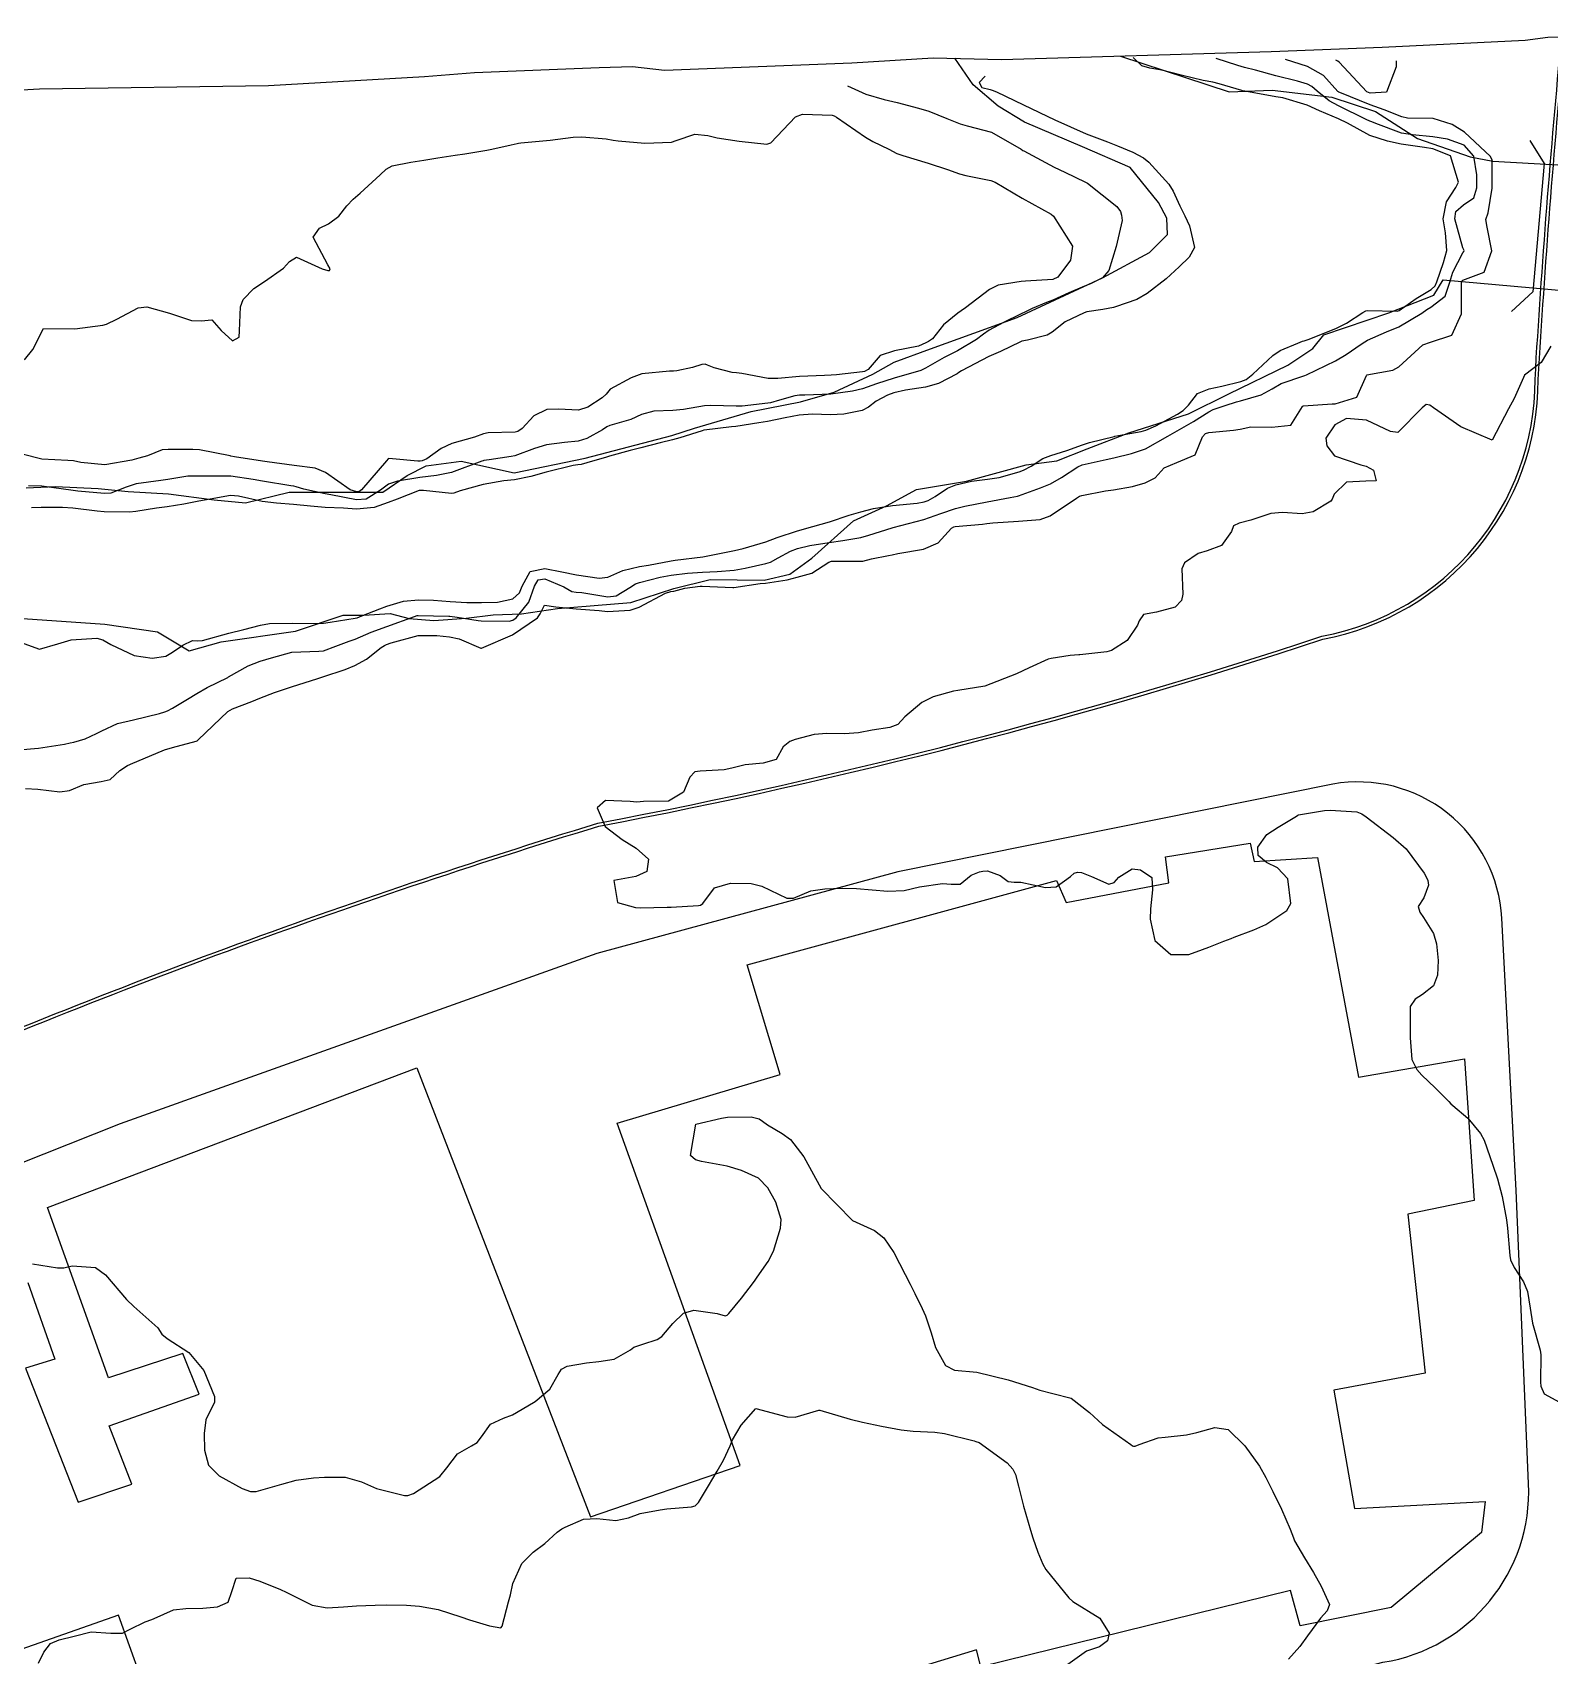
# Model space of a CAD drawing. Header units: metres. Extents: x 292545 to 299085, y 7450245 to 7463078.
# Drawn here: x 293405.6 to 293501.8, y 7462852.4 to 7462955.4 of the extents above; entities that cross this region are included whole.
import ezdxf

# ---------------------------------------------------------------- set-up
doc = ezdxf.new("R2010")
doc.units = ezdxf.units.M
for name, color, linetype in [('Area', 45, 'Continuous'), ('Area Verde e Lazer', 94, 'Continuous'), ('Curvas de Nivel 1m', 11, 'Continuous'), ('Curvas de Nivel 5m', 15, 'Continuous'), ('Edificações', 30, 'Continuous'), ('Hidrografia', 140, 'Continuous'), ('Pontes e viadutos', 190, 'Continuous'), ('Vias Primárias', 230, 'Continuous')]:
    doc.layers.add(name, color=color, linetype=linetype)

msp = doc.modelspace()

# ---------------------------------------------------------------- linework, layer by layer
at = {"layer": 'Area'}
msp.add_polyline3d([(293402.61, 7462951.61, 696.23), (293406.01, 7462951.8, 698.68), (293420.53, 7462952.02, 696.47), (293430.43, 7462952.6, 700.97), (293433.6, 7462952.84, 701.85), (293441.5, 7462953.17, 697.55), (293443.62, 7462953.22, 699.14), (293445.66, 7462952.99, 697.45), (293457.53, 7462953.46, 697.45), (293462.7, 7462953.78, 695.51), (293467.04, 7462953.67, 689.04), (293484.14, 7462954.18, 685.38), (293491.19, 7462954.45, 688.84), (293500.26, 7462954.89, 688.44), (293501.7, 7462955.08, 688.43), (293513.44, 7462955.39, 688.31)], dxfattribs=at)
at = {"layer": 'Area Verde e Lazer', "elevation": 694.56}
msp.add_lwpolyline([(293280.87, 7462947.89, -0.101859), (293285.66, 7462927.16, -0.117218), (293279.92, 7462886.84, -0.003965), (293253.29, 7462831.52, -0.021583), (293229.68, 7462788.99, 0.377528), (293232.88, 7462775.55, -0.005595), (293261.17, 7462773.82, 0.413902), (293268.71, 7462780.32, -0.081172), (293274.65, 7462794.53, -0.02056), (293291.74, 7462815.53, -0.040482), (293318.48, 7462840.46, -0.039202), (293346.93, 7462865.7, -0.044268), (293394.79, 7462888.02, -0.028571), (293441.43, 7462905.21, 0.032718), (293487.36, 7462917.07, 0.361831), (293500.88, 7462933.37, -0.009087), (293502.57, 7462955.13, -0.009087)], format="xyb", dxfattribs=at)
at = {"layer": 'Curvas de Nivel 1m', "flags": 128}
for points, elevation in [([(293404.69, 7462909.87), (293405.94, 7462909.97), (293407.59, 7462910.23), (293407.94, 7462910.3), (293408.17, 7462910.35), (293408.89, 7462910.57), (293409.62, 7462910.89), (293409.95, 7462911.07), (293410.96, 7462911.54), (293411.96, 7462911.76), (293413.61, 7462912.17), (293413.96, 7462912.28), (293414.13, 7462912.34), (293414.43, 7462912.51), (293415.39, 7462913.08), (293415.98, 7462913.43), (293416.64, 7462913.82), (293417.94, 7462914.46), (293417.99, 7462914.49), (293419.24, 7462915.2), (293420, 7462915.48), (293420.72, 7462915.71), (293422.01, 7462916.07), (293423.73, 7462916.12), (293424.01, 7462916.15), (293424.19, 7462916.21), (293424.64, 7462916.38), (293425.64, 7462916.75), (293426.02, 7462916.89), (293427.05, 7462917.33), (293428.03, 7462917.69), (293429.8, 7462918.32), (293429.97, 7462918.38), (293430.03, 7462918.39), (293431.98, 7462918.35), (293432.03, 7462918.35), (293432.49, 7462918.29), (293433.83, 7462918.08), (293434.03, 7462918.05), (293435.8, 7462918.02), (293436.03, 7462918.1), (293436.24, 7462918.25), (293437.04, 7462919.24), (293437.4, 7462920.24), (293437.63, 7462920.66), (293438.06, 7462920.72), (293439.27, 7462920.21), (293439.77, 7462919.92), (293440.05, 7462919.87), (293440.4, 7462919.85), (293442.05, 7462919.58), (293442.58, 7462919.64), (293443.46, 7462920.17), (293443.82, 7462920.4), (293444.06, 7462920.48), (293445.38, 7462920.82), (293446.07, 7462920.95), (293447.12, 7462921.07), (293448.07, 7462921.14), (293449, 7462921.17), (293450.07, 7462921.27), (293450.76, 7462921.39), (293452.08, 7462921.68), (293452.37, 7462921.77), (293452.86, 7462922.05), (293453.65, 7462922.48), (293454.09, 7462922.63), (293454.88, 7462922.82), (293456.09, 7462923.02), (293456.96, 7462923.14), (293458.1, 7462923.34), (293458.61, 7462923.48), (293460.1, 7462923.95), (293460.17, 7462923.97), (293462.11, 7462924.47), (293463.19, 7462924.85), (293464.12, 7462925.18), (293464.71, 7462925.32), (293466.12, 7462925.61), (293467.58, 7462925.88), (293468.04, 7462925.96), (293468.12, 7462925.98), (293469.51, 7462926.48), (293470.14, 7462926.75), (293470.84, 7462927.14), (293471.87, 7462927.82), (293472.15, 7462927.95), (293473.67, 7462928.29), (293474.16, 7462928.4), (293475.29, 7462928.66), (293476.16, 7462928.96), (293477.59, 7462929.76), (293478.18, 7462930.1), (293479.22, 7462930.7), (293480.19, 7462931.32), (293480.46, 7462931.46), (293481.23, 7462931.72), (293481.95, 7462931.95), (293482.2, 7462932.01), (293483.51, 7462932.39), (293484.21, 7462932.78), (293484.78, 7462933.11), (293486.22, 7462933.6), (293486.27, 7462933.61), (293486.38, 7462933.66), (293488.23, 7462934.55), (293488.9, 7462934.96), (293489.85, 7462935.61), (293490.09, 7462935.76), (293490.25, 7462935.86), (293491.45, 7462936.39), (293492.25, 7462936.71), (293493.69, 7462937.57), (293494.02, 7462937.81), (293494.27, 7462937.95), (293495.18, 7462938.65), (293495.48, 7462939.55), (293495.66, 7462940.18), (293496.31, 7462941.41), (293496.36, 7462941.49), (293496.38, 7462941.54), (293496.37, 7462941.59), (293496.31, 7462941.72), (293495.8, 7462943.55), (293495.86, 7462944.02), (293496.35, 7462944.45), (293496.99, 7462944.89), (293497.18, 7462945.53), (293497.19, 7462946.35), (293496.99, 7462947.53), (293496.39, 7462948.23), (293495.33, 7462948.62), (293494.4, 7462948.77), (293493.1, 7462948.88), (293492.4, 7462949), (293490.78, 7462949.61), (293490.53, 7462949.72), (293490.41, 7462949.76), (293490.16, 7462949.87), (293488.42, 7462950.72), (293487.82, 7462951.04), (293487.05, 7462951.65), (293486.73, 7462951.95), (293486.44, 7462952.11), (293485.81, 7462952.29), (293484.44, 7462952.64), (293483.15, 7462952.99), (293482.45, 7462953.17), (293482.02, 7462953.28), (293480.65, 7462953.73)], 687), ([(293405.01, 7462916.62), (293406.01, 7462916.26), (293407.17, 7462916.59), (293408.02, 7462916.85), (293409.64, 7462916.94), (293410.02, 7462916.84), (293410.52, 7462916.55), (293412.01, 7462915.84), (293413.15, 7462915.67), (293414.01, 7462915.81), (293414.45, 7462916.06), (293415.1, 7462916.5), (293415.71, 7462916.8), (293416.02, 7462916.79), (293416.34, 7462916.81), (293418.02, 7462917.27), (293418.96, 7462917.51), (293420.03, 7462917.77), (293420.6, 7462917.87), (293422.03, 7462917.91), (293423.5, 7462917.87), (293424.03, 7462917.9), (293424.45, 7462917.96), (293426.03, 7462918.22), (293426.15, 7462918.25), (293426.45, 7462918.37), (293427.59, 7462918.81), (293428.04, 7462918.98), (293429.09, 7462919.3), (293430.05, 7462919.39), (293431, 7462919.36), (293432.05, 7462919.28), (293433.12, 7462919.21), (293434.05, 7462919.21), (293435.06, 7462919.24), (293436.04, 7462919.45), (293436.46, 7462919.83), (293436.62, 7462920.24), (293437.14, 7462921.17), (293438.07, 7462921.37), (293439.13, 7462921.15), (293440.06, 7462920.97), (293441.5, 7462920.75), (293442.06, 7462920.83), (293443, 7462921.24), (293444.07, 7462921.49), (293444.64, 7462921.59), (293446.08, 7462921.85), (293446.32, 7462921.89), (293448.08, 7462922.11), (293450.09, 7462922.52), (293450.65, 7462922.64), (293452.09, 7462923.07), (293452.81, 7462923.34), (293454.1, 7462923.77), (293455.06, 7462924.03), (293456.11, 7462924.34), (293457.36, 7462924.75), (293458.11, 7462924.97), (293458.92, 7462925.18), (293460.12, 7462925.37), (293461.68, 7462925.51), (293462.12, 7462925.6), (293462.37, 7462925.69), (293462.83, 7462925.93), (293463.6, 7462926.46), (293464.13, 7462926.69), (293465.13, 7462926.92), (293466.14, 7462927.04), (293466.88, 7462927.15), (293468.15, 7462927.5), (293468.42, 7462927.6), (293468.91, 7462927.86), (293469.66, 7462928.35), (293470.16, 7462928.55), (293471.18, 7462928.85), (293472.17, 7462929.21), (293472.62, 7462929.36), (293474.17, 7462929.75), (293474.22, 7462929.76), (293474.46, 7462929.8), (293475.89, 7462930.07), (293476.18, 7462930.14), (293476.83, 7462930.42), (293478.19, 7462931.17), (293478.55, 7462931.39), (293478.89, 7462931.74), (293479.46, 7462932.48), (293480.21, 7462932.77), (293481, 7462932.94), (293482.22, 7462933.23), (293482.56, 7462933.36), (293482.98, 7462933.7), (293484.24, 7462934.89), (293484.72, 7462935.2), (293485.83, 7462935.66), (293486.12, 7462935.79), (293486.24, 7462935.82), (293486.49, 7462935.9), (293488.25, 7462936.59), (293488.93, 7462936.94), (293489.95, 7462937.61), (293490.15, 7462937.73), (293490.26, 7462937.75), (293492.14, 7462937.71), (293492.27, 7462937.75), (293493.34, 7462938.51), (293494.29, 7462939.08), (293494.55, 7462939.3), (293494.66, 7462939.56), (293495.07, 7462940.79), (293495.28, 7462941.55), (293495.19, 7462942.68), (293495.06, 7462943.55), (293495.27, 7462944.63), (293495.85, 7462945.55), (293496.02, 7462945.89), (293495.52, 7462947.55), (293494.39, 7462948.01), (293493.87, 7462948.09), (293492.39, 7462948.29), (293491.51, 7462948.48), (293490.4, 7462948.84), (293488.99, 7462949.62), (293488.42, 7462949.91), (293487.2, 7462950.42), (293486.42, 7462950.78), (293484.87, 7462951.23), (293484.43, 7462951.3), (293482.48, 7462951.65), (293482.43, 7462951.66), (293482.39, 7462951.66), (293482.27, 7462951.7), (293480.85, 7462952.13), (293480.44, 7462952.23), (293479.83, 7462952.34), (293478.44, 7462952.67), (293477.21, 7462953), (293476.45, 7462953.12), (293475.93, 7462953.26), (293475.39, 7462953.79)], 686), ([(293405.11, 7462907.42), (293405.9, 7462907.36), (293407.29, 7462907.2), (293407.9, 7462907.29), (293408.82, 7462907.66), (293409.91, 7462907.86), (293410.48, 7462907.98), (293411.1, 7462908.55), (293411.59, 7462908.87), (293411.92, 7462909.02), (293412.99, 7462909.46), (293413.93, 7462909.86), (293414.43, 7462910.01), (293415.94, 7462910.41), (293416, 7462910.44), (293416.06, 7462910.49), (293417.96, 7462912.29), (293418.25, 7462912.46), (293419.47, 7462912.94), (293419.97, 7462913.14), (293420.91, 7462913.5), (293421.98, 7462913.87), (293423.66, 7462914.39), (293423.98, 7462914.5), (293425.4, 7462914.97), (293426, 7462915.21), (293426.75, 7462915.62), (293427.67, 7462916.35), (293427.88, 7462916.48), (293428.01, 7462916.54), (293428.32, 7462916.65), (293430.02, 7462917.11), (293431.21, 7462917.12), (293432.02, 7462917.04), (293432.63, 7462916.91), (293434.01, 7462916.32), (293434.05, 7462916.32), (293436.02, 7462917.16), (293437.6, 7462918.23), (293437.77, 7462918.5), (293438.04, 7462919.04), (293438.76, 7462918.94), (293440.04, 7462918.82), (293441.51, 7462918.71), (293442.04, 7462918.65), (293443.48, 7462918.73), (293444.04, 7462918.92), (293445.72, 7462919.81), (293446.05, 7462919.91), (293446.24, 7462919.94), (293446.95, 7462920.12), (293447.92, 7462920.24), (293448.05, 7462920.25), (293449.99, 7462920.16), (293450.05, 7462920.16), (293451.72, 7462920.41), (293452.06, 7462920.45), (293453.44, 7462920.66), (293454.06, 7462920.81), (293455.01, 7462921.08), (293456.08, 7462921.78), (293456.25, 7462921.84), (293458.08, 7462921.83), (293458.23, 7462921.84), (293458.78, 7462921.98), (293459.87, 7462922.19), (293460.09, 7462922.24), (293460.45, 7462922.33), (293462.09, 7462922.59), (293463.02, 7462923), (293463.86, 7462923.92), (293464.01, 7462924.02), (293464.1, 7462924.04), (293465.83, 7462924.18), (293466.11, 7462924.22), (293466.49, 7462924.27), (293468.11, 7462924.37), (293469.48, 7462924.49), (293470.11, 7462924.72), (293471.78, 7462925.83), (293471.99, 7462925.96), (293472.13, 7462926.01), (293473.64, 7462926.3), (293474.13, 7462926.37), (293475.34, 7462926.58), (293476.14, 7462926.81), (293476.79, 7462927.12), (293477.36, 7462927.76), (293478.16, 7462928.09), (293479.32, 7462928.58), (293479.78, 7462929.73), (293479.97, 7462929.93), (293480.18, 7462930.01), (293481.75, 7462930.14), (293482.18, 7462930.22), (293482.85, 7462930.37), (293484.18, 7462930.33), (293485.38, 7462930.46), (293486.13, 7462931.66), (293486.17, 7462931.69), (293486.19, 7462931.69), (293488.02, 7462931.81), (293488.2, 7462931.82), (293489.58, 7462932.24), (293490.18, 7462933.61), (293490.2, 7462933.64), (293490.22, 7462933.65), (293491.86, 7462933.96), (293492.23, 7462934.16), (293493.76, 7462935.57), (293494.24, 7462935.73), (293495.61, 7462936.18), (293496.21, 7462937.54), (293496.21, 7462937.6), (293496.21, 7462939.54), (293496.23, 7462939.6), (293496.29, 7462939.67), (293497.66, 7462940.17), (293498.13, 7462941.52), (293497.85, 7462943.04), (293497.75, 7462943.52), (293497.91, 7462943.94), (293498.17, 7462945.51), (293498.16, 7462947.29), (293498.06, 7462947.51), (293496.41, 7462949.06), (293495.62, 7462949.55), (293494.42, 7462949.93), (293492.79, 7462949.95), (293492.42, 7462950.04), (293491.31, 7462950.48), (293490.42, 7462950.8), (293488.5, 7462951.57), (293488.43, 7462951.59), (293488.41, 7462951.61), (293488.38, 7462951.63), (293487.45, 7462952.65), (293486.45, 7462953.22), (293485.04, 7462953.67)], 688), ([(293492.08, 7462953.59), (293492.06, 7462953.2), (293491.45, 7462951.59), (293490.43, 7462951.53), (293490.21, 7462951.61), (293488.45, 7462953.5), (293488.38, 7462953.56), (293488.25, 7462953.63)], 689), ([(293466, 7462952.61), (293465.61, 7462952.2), (293465.79, 7462951.9), (293466.31, 7462951.77), (293466.43, 7462951.73), (293466.71, 7462951.61), (293468.42, 7462950.79), (293470.41, 7462949.85), (293472.4, 7462948.96), (293473.76, 7462948.44), (293474.39, 7462948.2), (293475.37, 7462947.79), (293476.04, 7462947.43), (293476.38, 7462947.16), (293477.65, 7462945.76), (293477.92, 7462945.32), (293478.35, 7462944.38), (293478.66, 7462943.75), (293478.96, 7462943.11), (293479.28, 7462941.74), (293478.93, 7462941.12), (293478.3, 7462940.52), (293477.48, 7462939.76), (293476.28, 7462938.82), (293475.61, 7462938.45), (293474.27, 7462937.97), (293474.14, 7462937.93), (293473.46, 7462937.81), (293472.44, 7462937.65), (293472.27, 7462937.6), (293471.08, 7462937.02), (293470.25, 7462936.37), (293469.92, 7462936.18), (293468.68, 7462935.87), (293468.32, 7462935.79), (293468.24, 7462935.75), (293466.97, 7462935.14), (293466.23, 7462934.83), (293464.49, 7462933.92), (293464.33, 7462933.8), (293464.22, 7462933.73), (293463.04, 7462933.1), (293462.21, 7462932.88), (293460.94, 7462932.69), (293460.21, 7462932.52), (293459.8, 7462932.38), (293459.08, 7462931.98), (293458.59, 7462931.6), (293458.19, 7462931.4), (293457.03, 7462931.16), (293456.19, 7462931.13), (293455.05, 7462931.16), (293454.19, 7462931.11), (293453.3, 7462930.94), (293452.18, 7462930.7), (293451.64, 7462930.61), (293450.18, 7462930.39), (293449.9, 7462930.36), (293448.17, 7462930.14), (293448.15, 7462930.14), (293448.05, 7462930.11), (293446.62, 7462929.67), (293446.17, 7462929.54), (293445.37, 7462929.35), (293444.16, 7462929.03), (293443.47, 7462928.86), (293442.16, 7462928.49), (293441.91, 7462928.42), (293441.08, 7462928.19), (293440.37, 7462927.98), (293440.15, 7462927.94), (293439.85, 7462927.91), (293438.15, 7462927.48), (293437.18, 7462927.2), (293436.14, 7462927), (293435.46, 7462926.93), (293434.14, 7462926.71), (293432.7, 7462926.29), (293432.28, 7462926.15), (293432.13, 7462926.14), (293430.37, 7462926.32), (293430.13, 7462926.33), (293430.08, 7462926.32), (293428.7, 7462925.76), (293428.12, 7462925.56), (293427.23, 7462925.25), (293426.11, 7462925.14), (293425.29, 7462925.2), (293424.12, 7462925.25), (293423.2, 7462925.32), (293422.12, 7462925.44), (293421.03, 7462925.52), (293420.12, 7462925.63), (293418.63, 7462925.95), (293418.13, 7462926), (293416.82, 7462925.78), (293416.12, 7462925.64), (293415.15, 7462925.46), (293414.11, 7462925.29), (293413.43, 7462925.2), (293412.11, 7462924.98), (293411.71, 7462924.94), (293410.11, 7462924.97), (293409.67, 7462925.01), (293408.11, 7462925.19), (293407.47, 7462925.24), (293406.11, 7462925.24), (293405.5, 7462925.23)], 686), ([(293457.26, 7462952), (293458.43, 7462951.46), (293459.58, 7462951.13), (293460.42, 7462950.95), (293461.77, 7462950.59), (293462.42, 7462950.39), (293463.57, 7462949.93), (293464.41, 7462949.58), (293464.85, 7462949.47), (293466.4, 7462949.06), (293468.28, 7462947.98), (293468.38, 7462947.9), (293468.44, 7462947.87), (293470.37, 7462946.84), (293471.04, 7462946.51), (293472.36, 7462945.89), (293472.49, 7462945.82), (293474.35, 7462944.35), (293474.58, 7462944.03), (293474.65, 7462943.8), (293474.68, 7462943.46), (293474.31, 7462941.8), (293473.84, 7462940.27), (293473.44, 7462939.81), (293472.68, 7462939.43), (293472.29, 7462939.29), (293471.31, 7462938.86), (293470.28, 7462938.4), (293469.88, 7462938.25), (293468.97, 7462937.86), (293468.51, 7462937.63), (293468.27, 7462937.53), (293467.15, 7462936.99), (293466.25, 7462936.49), (293465.9, 7462936.25), (293465.44, 7462935.9), (293464.24, 7462935.19), (293463.4, 7462934.76), (293462.22, 7462934.08), (293461.91, 7462933.94), (293460.22, 7462933.45), (293459.1, 7462933.09), (293458.21, 7462932.78), (293457.59, 7462932.62), (293456.21, 7462932.44), (293454.55, 7462932.38), (293454.21, 7462932.37), (293453.92, 7462932.33), (293452.95, 7462932.05), (293452.37, 7462931.89), (293452.2, 7462931.86), (293450.59, 7462931.68), (293450.2, 7462931.67), (293448.59, 7462931.71), (293448.2, 7462931.69), (293446.85, 7462931.46), (293446.19, 7462931.4), (293444.98, 7462931.36), (293444.19, 7462931.14), (293443.52, 7462930.83), (293442.18, 7462930.44), (293442, 7462930.36), (293441.72, 7462930.18), (293440.73, 7462929.63), (293440.17, 7462929.46), (293439.31, 7462929.36), (293438.16, 7462929.21), (293437.41, 7462928.98), (293436.16, 7462928.53), (293435.93, 7462928.48), (293434.53, 7462928.27), (293434.2, 7462928.22), (293434.15, 7462928.21), (293434.06, 7462928.18), (293432.14, 7462927.46), (293431.19, 7462927.27), (293430.14, 7462927.15), (293428.71, 7462926.91), (293428.14, 7462926.72), (293427.64, 7462926.35), (293426.72, 7462925.77), (293426.12, 7462925.72), (293424.48, 7462926.04), (293424.13, 7462926.1), (293422.78, 7462926.41), (293422.28, 7462926.56), (293422.13, 7462926.59), (293421.94, 7462926.61), (293420.14, 7462926.92), (293419.56, 7462927.02), (293418.14, 7462927.22), (293416.9, 7462927.23), (293416.14, 7462927.24), (293415.42, 7462927.22), (293414.14, 7462927.02), (293413.69, 7462926.96), (293412.14, 7462926.74), (293411.51, 7462926.54), (293410.53, 7462926.15), (293410.13, 7462926.12), (293408.43, 7462926.28), (293408.13, 7462926.32), (293406.14, 7462926.6), (293405.3, 7462926.62)], 687), ([(293405.06, 7462934.62), (293405.58, 7462935.26), (293406.25, 7462936.6), (293408.25, 7462936.58), (293410.01, 7462936.81), (293410.26, 7462936.88), (293410.9, 7462937.19), (293412.27, 7462937.92), (293412.82, 7462937.97), (293414.26, 7462937.58), (293415.64, 7462937.11), (293416.26, 7462937.09), (293416.94, 7462937.16), (293417.53, 7462936.47), (293418.24, 7462935.81), (293418.66, 7462936.05), (293418.69, 7462936.46), (293418.75, 7462937.98), (293418.93, 7462938.45), (293419.59, 7462939.14), (293420.28, 7462939.58), (293421.49, 7462940.42), (293421.86, 7462940.85), (293422.3, 7462941.13), (293423.94, 7462940.39), (293424.29, 7462940.28), (293424.39, 7462940.29), (293424.44, 7462940.39), (293424.3, 7462940.65), (293423.36, 7462942.4), (293423.77, 7462942.96), (293424.33, 7462943.24), (293425, 7462943.72), (293425.51, 7462944.38), (293425.91, 7462944.81), (293426.35, 7462945.19), (293427.62, 7462946.35), (293428, 7462946.71), (293428.37, 7462946.93), (293429.55, 7462947.15), (293430.38, 7462947.28), (293431.27, 7462947.43), (293432.38, 7462947.59), (293432.98, 7462947.69), (293434.39, 7462947.91), (293434.69, 7462947.97), (293435.93, 7462948.25), (293436.31, 7462948.34), (293436.39, 7462948.36), (293436.53, 7462948.39), (293438.4, 7462948.56), (293439.86, 7462948.74), (293440.4, 7462948.76), (293441.95, 7462948.64), (293442.4, 7462948.56), (293442.72, 7462948.5), (293444.4, 7462948.37), (293446.1, 7462948.43), (293446.4, 7462948.53), (293447.58, 7462948.94), (293448.4, 7462948.84), (293449, 7462948.7), (293450.4, 7462948.49), (293452.15, 7462948.3), (293452.4, 7462948.38), (293453.96, 7462950.04), (293454.41, 7462950.21), (293456.29, 7462950.13), (293456.41, 7462950.1), (293456.57, 7462950.01), (293458.4, 7462948.74), (293458.88, 7462948.47), (293459.89, 7462947.97), (293460.39, 7462947.71), (293460.77, 7462947.57), (293462.37, 7462947.1), (293463.6, 7462946.7), (293464.37, 7462946.42), (293464.76, 7462946.31), (293466.36, 7462946), (293466.63, 7462945.89), (293468.35, 7462944.86), (293470.19, 7462943.85), (293470.34, 7462943.73), (293471.53, 7462941.83), (293471.41, 7462940.93), (293470.61, 7462939.85), (293470.29, 7462939.7), (293468.55, 7462939.6), (293468.29, 7462939.59), (293466.83, 7462939.34), (293466.28, 7462939.08), (293464.75, 7462937.91), (293464.47, 7462937.72), (293464.27, 7462937.58), (293463.36, 7462936.83), (293462.65, 7462935.94), (293462.41, 7462935.77), (293462.24, 7462935.69), (293461.77, 7462935.48), (293460.24, 7462935.19), (293459.33, 7462934.88), (293458.58, 7462933.99), (293458.34, 7462933.87), (293458.22, 7462933.84), (293456.56, 7462933.66), (293456.22, 7462933.63), (293455.81, 7462933.61), (293454.22, 7462933.56), (293452.84, 7462933.43), (293452.22, 7462933.42), (293450.55, 7462933.74), (293450.22, 7462933.79), (293449.95, 7462933.81), (293448.8, 7462934.1), (293448.39, 7462934.27), (293448.23, 7462934.33), (293448.03, 7462934.31), (293447.43, 7462934.12), (293446.43, 7462933.92), (293446.22, 7462933.89), (293445.98, 7462933.89), (293444.22, 7462933.72), (293443.53, 7462933.48), (293442.21, 7462932.74), (293441.95, 7462932.44), (293441.69, 7462932.19), (293440.79, 7462931.6), (293440.19, 7462931.42), (293438.93, 7462931.48), (293438.19, 7462931.46), (293437.37, 7462931.06), (293436.63, 7462930.25), (293436.35, 7462930.07), (293436.17, 7462930.02), (293434.46, 7462929.98), (293434.17, 7462929.92), (293433.6, 7462929.71), (293432.16, 7462929.31), (293431.49, 7462928.98), (293430.58, 7462928.32), (293430.27, 7462928.2), (293430.15, 7462928.19), (293430.01, 7462928.18), (293428.4, 7462928.34), (293428.15, 7462928.36), (293428.12, 7462928.34), (293428.01, 7462928.2), (293426.44, 7462926.37), (293426.26, 7462926.24), (293426.13, 7462926.23), (293425.71, 7462926.37), (293424.14, 7462927.47), (293423.49, 7462927.74), (293422.15, 7462927.9), (293420.45, 7462928.14), (293420.15, 7462928.19), (293418.37, 7462928.46), (293418.15, 7462928.5), (293418.1, 7462928.51), (293416.16, 7462928.91), (293415.72, 7462928.93), (293414.16, 7462928.92), (293413.78, 7462928.89), (293412.86, 7462928.52), (293412.3, 7462928.38), (293412.15, 7462928.34), (293411.87, 7462928.25), (293410.15, 7462927.95), (293408.62, 7462928.1), (293408.15, 7462928.21), (293407.8, 7462928.23), (293406.15, 7462928.3), (293404.91, 7462928.62)], 688), ([(293501.88, 7462935.47), (293501.26, 7462934.45), (293500.22, 7462933.64), (293500.14, 7462933.49), (293499.56, 7462932.15), (293499.19, 7462931.51), (293498.17, 7462929.52), (293496.18, 7462930.36), (293494.44, 7462931.56), (293494.2, 7462931.74), (293493.97, 7462931.78), (293493.71, 7462931.57), (293492.18, 7462929.99), (293491.71, 7462930.06), (293490.18, 7462930.79), (293488.92, 7462930.88), (293488.18, 7462930.48), (293487.61, 7462929.64), (293487.68, 7462929.15), (293488.16, 7462928.51), (293489.82, 7462927.95), (293490.16, 7462927.86), (293490.64, 7462927.61), (293490.81, 7462926.94), (293490.14, 7462926.91), (293488.91, 7462926.85), (293488.13, 7462926.09), (293488.01, 7462925.76), (293487.93, 7462925.64), (293486.81, 7462924.96), (293486.11, 7462924.83), (293484.86, 7462924.93), (293484.11, 7462924.87), (293482.84, 7462924.43), (293482.11, 7462924.24), (293481.75, 7462924.07), (293481.63, 7462923.71), (293480.98, 7462922.83), (293480.09, 7462922.5), (293479.5, 7462922.32), (293478.64, 7462921.74), (293478.48, 7462921.34), (293478.54, 7462919.75), (293478.46, 7462919.34), (293478.04, 7462918.91), (293476.87, 7462918.6), (293476.04, 7462918.46), (293475.77, 7462918.05), (293475.66, 7462917.78), (293475.01, 7462916.8), (293474.01, 7462916.17), (293473.72, 7462916.09), (293472, 7462915.9), (293471.94, 7462915.9), (293471.38, 7462915.84), (293470.19, 7462915.66), (293470, 7462915.61), (293468.79, 7462915.06), (293467.99, 7462914.68), (293465.98, 7462913.9), (293464.27, 7462913.63), (293463.98, 7462913.58), (293462.69, 7462913.22), (293461.97, 7462912.87), (293460.9, 7462911.96), (293460.45, 7462911.47), (293459.95, 7462911.29), (293458.82, 7462911.11), (293457.95, 7462910.95), (293457.08, 7462910.87), (293455.95, 7462910.9), (293455.14, 7462910.84), (293453.94, 7462910.51), (293453.6, 7462910.39), (293453.18, 7462910.05), (293452.73, 7462909.25), (293451.92, 7462909.01), (293450.77, 7462908.92), (293449.92, 7462908.7), (293449.43, 7462908.59), (293447.92, 7462908.52), (293447.57, 7462908.46), (293447.26, 7462908.12), (293446.86, 7462907.17), (293445.9, 7462906.61), (293444.32, 7462906.58), (293443.9, 7462906.55), (293443.48, 7462906.58), (293441.9, 7462906.65), (293441.39, 7462906.19), (293441.88, 7462905), (293442.96, 7462904.17), (293443.86, 7462903.63), (293444.64, 7462902.93), (293444.54, 7462902.15), (293443.84, 7462901.83), (293442.44, 7462901.57), (293442.67, 7462900.17), (293443.82, 7462899.86), (293444.13, 7462899.84), (293445.82, 7462899.88), (293446.07, 7462899.88), (293447.82, 7462899.98), (293447.93, 7462900), (293448.09, 7462900.11), (293448.83, 7462901.1), (293449.84, 7462901.4), (293451.15, 7462901.38), (293451.83, 7462901.21), (293453.41, 7462900.46), (293453.83, 7462900.46), (293454.94, 7462900.92), (293455.83, 7462901.04), (293456.92, 7462901.09), (293457.83, 7462901.07), (293458.83, 7462900.98), (293459.83, 7462900.9), (293460.85, 7462900.94), (293461.84, 7462901.16), (293463.29, 7462901.38), (293463.84, 7462901.33), (293464.42, 7462901.33), (293465.1, 7462901.91), (293465.63, 7462902.12), (293465.85, 7462902.16), (293466.14, 7462902.19), (293466.95, 7462901.88), (293467.46, 7462901.5), (293467.84, 7462901.47), (293468.25, 7462901.46), (293469.83, 7462901.13), (293470.51, 7462901.17), (293471.4, 7462901.83), (293471.64, 7462902.03), (293471.85, 7462902.11), (293472.11, 7462902.09), (293472.74, 7462901.82), (293473.84, 7462901.33), (293474.18, 7462901.45), (293474.47, 7462901.79), (293475.33, 7462902.31), (293475.85, 7462902.24), (293476.58, 7462901.77), (293476.62, 7462900.99), (293476.48, 7462899.77), (293476.46, 7462899.12), (293476.77, 7462897.77), (293477.78, 7462896.87), (293478.91, 7462896.87), (293479.79, 7462897.19), (293480.18, 7462897.34), (293481.14, 7462897.72), (293481.6, 7462897.9), (293481.8, 7462897.98), (293483.05, 7462898.44), (293483.8, 7462898.78), (293485.13, 7462899.67), (293485.38, 7462900.11), (293485.19, 7462901.67), (293484.55, 7462902.38), (293483.85, 7462902.72), (293483.32, 7462903.15), (293483.3, 7462903.69), (293483.87, 7462904.49), (293484.59, 7462904.96), (293485.75, 7462905.66), (293485.83, 7462905.71), (293485.88, 7462905.73), (293487.53, 7462906.01), (293487.89, 7462906.04), (293489.58, 7462905.92), (293489.89, 7462905.8), (293490.17, 7462905.61), (293491.87, 7462904.29), (293492.7, 7462903.58), (293493.85, 7462902.03), (293494.01, 7462901.73), (293494.08, 7462901.57), (293494.12, 7462901.28), (293493.83, 7462900.48), (293493.47, 7462899.92), (293493.57, 7462899.57), (293493.81, 7462899.22), (293494.43, 7462898.2), (293494.63, 7462897.56), (293494.73, 7462896.5), (293494.69, 7462895.56), (293494.44, 7462894.88), (293493.75, 7462894.33), (293493.27, 7462894.05), (293492.96, 7462893.58), (293492.95, 7462892.36), (293492.96, 7462891.58), (293493.07, 7462890.21), (293493.38, 7462889.57), (293493.69, 7462889.21), (293494.55, 7462888.42), (293495.41, 7462887.54), (293495.53, 7462887.4), (293495.67, 7462887.29), (293496.61, 7462886.48), (293497.43, 7462885.52), (293497.65, 7462885.09), (293498.2, 7462883.51), (293498.49, 7462882.64), (293498.79, 7462881.51), (293499.07, 7462880.03), (293499.14, 7462879.5), (293499.28, 7462877.78), (293499.33, 7462877.5), (293499.55, 7462877.01), (293500.15, 7462876.1), (293500.4, 7462875.49), (293500.58, 7462874.43), (293500.71, 7462873.49), (293501.2, 7462871.77), (293501.24, 7462871.48), (293501.22, 7462869.73), (293501.25, 7462869.48), (293501.46, 7462868.99), (293502.44, 7462868.47)], 688), ([(293405.55, 7462877.25), (293407.15, 7462876.99), (293407.55, 7462876.99), (293408.07, 7462877.11), (293409.55, 7462877.02), (293410.18, 7462876.55), (293411.52, 7462874.98), (293411.98, 7462874.54), (293413.5, 7462873.18), (293413.76, 7462872.78), (293414.11, 7462872.51), (293415.48, 7462871.63), (293416.43, 7462870.48), (293417.1, 7462868.82), (293417.1, 7462868.47), (293416.56, 7462867.35), (293416.45, 7462866.48), (293416.46, 7462865.43), (293416.72, 7462864.48), (293417.39, 7462863.8), (293418.85, 7462862.99), (293419.38, 7462862.79), (293419.74, 7462862.8), (293421.38, 7462863.27), (293422.29, 7462863.51), (293423.39, 7462863.67), (293424.08, 7462863.7), (293425.39, 7462863.7), (293426.43, 7462863.41), (293427.38, 7462862.99), (293429.16, 7462862.54), (293429.37, 7462862.54), (293429.72, 7462862.67), (293431.39, 7462863.75), (293431.85, 7462864.3), (293432.51, 7462865.18), (293433.41, 7462865.7), (293433.77, 7462865.91), (293434.04, 7462866.27), (293434.62, 7462867.07), (293435.43, 7462867.46), (293436.01, 7462867.67), (293436.99, 7462868.24), (293437.45, 7462868.52), (293438.38, 7462869.3), (293438.9, 7462870.22), (293439.12, 7462870.56), (293439.47, 7462870.76), (293440.71, 7462870.96), (293441.48, 7462871.04), (293442.45, 7462871.2), (293443.49, 7462871.79), (293443.7, 7462871.95), (293444.27, 7462872.15), (293445.18, 7462872.45), (293445.49, 7462872.64), (293446.18, 7462873.45), (293446.86, 7462874.12), (293447.51, 7462874.31), (293448.99, 7462874.1), (293449.51, 7462873.95), (293449.62, 7462873.98), (293449.74, 7462874.09), (293450.54, 7462875.06), (293451.3, 7462876.07), (293451.4, 7462876.21), (293451.54, 7462876.41), (293452.22, 7462877.39), (293452.56, 7462878.05), (293453.02, 7462879.5), (293453.06, 7462880.05), (293452.71, 7462881.17), (293452.2, 7462882.06), (293451.61, 7462882.68), (293450.53, 7462883.17), (293449.62, 7462883.45), (293448, 7462883.74), (293447.63, 7462883.84), (293447.3, 7462884.12), (293447.65, 7462886.11), (293449.26, 7462886.49), (293449.66, 7462886.55), (293451.16, 7462886.58), (293451.66, 7462886.44), (293451.88, 7462886.29), (293452.18, 7462886.06), (293453.11, 7462885.51), (293453.64, 7462885.14), (293454.5, 7462884.03), (293455.6, 7462882.02), (293457.58, 7462880), (293458.97, 7462879.37), (293459.57, 7462878.9), (293460.21, 7462877.96), (293460.93, 7462876.56), (293461.24, 7462875.95), (293461.53, 7462875.37), (293461.99, 7462874.42), (293462.21, 7462873.94), (293462.56, 7462872.87), (293462.85, 7462871.94), (293463.47, 7462870.79), (293464.05, 7462870.5), (293465.47, 7462870.37), (293467.46, 7462869.88), (293469, 7462869.4), (293469.46, 7462869.24), (293470.28, 7462869.01), (293471.45, 7462868.73), (293472.61, 7462867.82), (293473.43, 7462867.05), (293474.16, 7462866.54), (293475.23, 7462865.78), (293475.34, 7462865.7), (293475.41, 7462865.67), (293475.52, 7462865.67), (293475.76, 7462865.78), (293476.98, 7462866.2), (293477.42, 7462866.24), (293478.77, 7462866.39), (293479.42, 7462866.55), (293480.57, 7462866.87), (293481.42, 7462866.73), (293482.48, 7462865.7), (293483.4, 7462864.4), (293483.8, 7462863.69), (293484.25, 7462862.81), (293484.8, 7462861.68), (293485.35, 7462860.41), (293485.55, 7462859.87), (293485.63, 7462859.67), (293486.26, 7462858.58), (293486.82, 7462857.65), (293487.31, 7462856.79), (293487.85, 7462855.63), (293487.7, 7462855.23), (293487.28, 7462854.77), (293486.45, 7462853.65), (293485.96, 7462852.96), (293485.25, 7462852.17)], 689)]:
    msp.add_lwpolyline(points, dxfattribs=dict(at, elevation=elevation))
at = {"layer": 'Curvas de Nivel 5m', "elevation": 690, "flags": 128}
msp.add_lwpolyline([(293405.94, 7462851.91), (293406.27, 7462852.6), (293406.69, 7462853.16), (293407.26, 7462853.38), (293408.21, 7462853.63), (293409.27, 7462853.89), (293410.52, 7462853.8), (293411.27, 7462853.82), (293411.75, 7462854.06), (293412.71, 7462854.53), (293413.13, 7462854.67), (293413.28, 7462854.74), (293414.5, 7462855.29), (293415.29, 7462855.38), (293416.37, 7462855.4), (293417.29, 7462855.49), (293417.97, 7462855.78), (293418.21, 7462856.46), (293418.48, 7462857.29), (293419.31, 7462857.33), (293419.98, 7462857.11), (293421.3, 7462856.59), (293421.66, 7462856.42), (293423.29, 7462855.58), (293424.25, 7462855.42), (293425.29, 7462855.49), (293426.12, 7462855.54), (293427.29, 7462855.58), (293428.03, 7462855.6), (293429.29, 7462855.58), (293430.1, 7462855.52), (293431.29, 7462855.31), (293432.73, 7462854.84), (293433.28, 7462854.65), (293434.56, 7462854.27), (293435.27, 7462854.14), (293435.36, 7462854.26), (293435.76, 7462855.79), (293435.88, 7462856.25), (293436.03, 7462856.97), (293436.6, 7462858.24), (293437.33, 7462858.96), (293438.06, 7462859.5), (293438.85, 7462860.21), (293439.13, 7462860.43), (293439.35, 7462860.54), (293440.52, 7462861.04), (293441.36, 7462861.08), (293442.56, 7462860.96), (293443.36, 7462861.12), (293444.11, 7462861.4), (293445.37, 7462861.63), (293445.81, 7462861.69), (293447.37, 7462861.83), (293447.59, 7462861.9), (293447.82, 7462862.11), (293448.44, 7462863.16), (293448.99, 7462864.1), (293449.4, 7462864.78), (293449.81, 7462865.69), (293449.97, 7462866.08), (293450.51, 7462867), (293451.44, 7462868.07), (293453.44, 7462867.53), (293453.95, 7462867.52), (293455.44, 7462867.96), (293455.5, 7462867.96), (293457.43, 7462867.4), (293458.21, 7462867.21), (293459.43, 7462866.95), (293460.66, 7462866.72), (293461.42, 7462866.63), (293462.8, 7462866.56), (293463.42, 7462866.49), (293465.3, 7462866.01), (293465.41, 7462865.98), (293465.61, 7462865.9), (293467.4, 7462864.61), (293467.75, 7462864.22), (293467.91, 7462863.87), (293468.11, 7462863.14), (293468.43, 7462861.87), (293468.87, 7462860.34), (293469.03, 7462859.86), (293469.33, 7462858.96), (293469.65, 7462858.18), (293469.85, 7462857.85), (293471.3, 7462856.05), (293471.56, 7462855.83), (293473.28, 7462854.76), (293473.87, 7462853.8), (293473.76, 7462853.32), (293473.26, 7462852.94), (293472.42, 7462852.66), (293471.25, 7462851.83)], dxfattribs=at)
at = {"layer": 'Edificações'}
for points in [[(293405.27, 7462876.06), (293406.97, 7462871.19), (293405.12, 7462870.62), (293408.45, 7462862.13), (293411.85, 7462863.26), (293410.43, 7462866.97), (293416.13, 7462868.98), (293415.09, 7462871.56), (293410.37, 7462870.02), (293406.5, 7462880.82), (293429.94, 7462889.69), (293440.96, 7462861.2), (293450.46, 7462864.44), (293442.66, 7462886.18), (293452.99, 7462889.26), (293450.9, 7462896.22), (293470.52, 7462901.57), (293471.14, 7462900.18), (293477.65, 7462901.42), (293477.44, 7462903.08), (293482.8, 7462903.95), (293483.06, 7462902.78), (293487.07, 7462903.03), (293489.68, 7462889.09), (293496.41, 7462890.25), (293497.02, 7462881.26), (293492.82, 7462880.39), (293493.91, 7462870.31), (293488.12, 7462869.24), (293489.42, 7462861.73), (293497.72, 7462862.16), (293497.48, 7462860.2), (293491.75, 7462855.44), (293485.98, 7462854.27), (293485.36, 7462856.52), (293465.73, 7462851.68), (293465.45, 7462852.75), (293455.82, 7462849.82)], [(293419.38, 7462831.6), (293411.02, 7462854.95), (293401.31, 7462851.55)]]:
    msp.add_lwpolyline(points, dxfattribs=at)
at = {"layer": 'Hidrografia'}
for points, elevation in [([(293405.16, 7462926.48), (293407.01, 7462926.58), (293409.72, 7462926.44), (293411.62, 7462926.25), (293414.18, 7462926.1), (293417.08, 7462925.72), (293419.07, 7462925.54), (293421.84, 7462926.21), (293425.58, 7462926.21), (293427.79, 7462926.21), (293429.32, 7462927.28), (293430.54, 7462927.89), (293432.75, 7462928.19), (293436.12, 7462927.45), (293440.62, 7462928.37), (293446.11, 7462929.81), (293447.56, 7462930.27), (293451.15, 7462931.34), (293454.28, 7462931.95), (293456.41, 7462932.56), (293458.86, 7462933.7), (293460.23, 7462934.46), (293462.52, 7462935.3), (293468.03, 7462937.3), (293473.45, 7462939.82), (293476.42, 7462941.42), (293477.57, 7462942.56), (293477.53, 7462943.61), (293477, 7462944.59), (293475.2, 7462946.82), (293472.18, 7462948.13), (293468.49, 7462949.69), (293466.83, 7462950.7), (293465.23, 7462952.06), (293464.07, 7462953.75)], 712.65), ([(293474.58, 7462953.89), (293481.47, 7462951.61), (293484.2, 7462951.72), (293487.98, 7462951.27), (293490.75, 7462950.38), (293493.42, 7462948.66), (293496.76, 7462947.5), (293498.2, 7462947.22), (293519.18, 7462946.04)], 687.42), ([(293404.94, 7462918.2), (293410.14, 7462917.84), (293413.49, 7462917.35), (293415.5, 7462916.15), (293417.53, 7462916.71), (293422.25, 7462917.39), (293425.27, 7462918.4), (293426.57, 7462918.41), (293428.24, 7462918.51), (293429.45, 7462918.2), (293431.02, 7462918.07), (293433.07, 7462918.22), (293434.79, 7462918.44), (293436.59, 7462918.49), (293438.86, 7462918.83), (293443.52, 7462919.22), (293446.24, 7462920.11), (293448.56, 7462920.67), (293451.97, 7462920.64), (293453.6, 7462921.01), (293454.99, 7462922.03), (293457.65, 7462924.39), (293459.73, 7462925.35), (293461.65, 7462926.38), (293464.81, 7462926.91), (293468.59, 7462927.94), (293470.54, 7462928.2), (293472.46, 7462928.97), (293475.12, 7462929.97), (293478.9, 7462931.19), (293481.45, 7462932.45), (293485.2, 7462934.27), (293486.79, 7462935.33), (293487.49, 7462936.2), (293491.6, 7462937.59), (293494.45, 7462938.72), (293495.05, 7462939.68), (293518.53, 7462937.6)], 691.65)]:
    msp.add_lwpolyline(points, dxfattribs=dict(at, elevation=elevation))
at = {"layer": 'Pontes e viadutos'}
msp.add_lwpolyline([(293500.56, 7462948.52), (293501.46, 7462947.07), (293500.74, 7462938.92), (293499.38, 7462937.68)], dxfattribs=at)
at = {"layer": 'Vias Primárias', "elevation": 694.56}
msp.add_lwpolyline([(293280.69, 7462947.8, -0.101892), (293285.46, 7462927.14, -0.117219), (293279.73, 7462886.92, -0.003964), (293253.11, 7462831.6, -0.021586), (293229.5, 7462789.09, 0.379259), (293232.82, 7462775.35, -0.005606), (293261.15, 7462773.62, 0.413247), (293268.91, 7462780.28, -0.081044), (293274.81, 7462794.41, -0.020552), (293291.89, 7462815.4, -0.040495), (293318.61, 7462840.31, -0.039203), (293347.04, 7462865.53, -0.044263), (293394.86, 7462887.84, -0.028568), (293441.48, 7462905.02, 0.032701), (293487.41, 7462916.88, 0.361499), (293501.08, 7462933.36, -0.009085), (293502.77, 7462955.11, -1.123762)], format="xyb", dxfattribs=at)
at = {"layer": 'Vias Primárias'}
msp.add_lwpolyline([(293283.82, 7462771.91), (293327.97, 7462769.26, 0.214423), (293341.73, 7462774.48), (293367.62, 7462798.57, -0.030983), (293387.95, 7462815.25, -0.05353), (293410.19, 7462825.12), (293437.54, 7462835.45), (293463.13, 7462844.49), (293491.23, 7462851.96, 0.381709), (293500.47, 7462863.3), (293499.69, 7462881.89), (293498.77, 7462899.18, 0.450126), (293488.06, 7462907.69), (293460.46, 7462902.13), (293441.37, 7462896.93), (293411.12, 7462886.13), (293381.84, 7462874.49), (293363.85, 7462866.55, 0.092488), (293343.81, 7462852.83, -0.03606), (293319.59, 7462831.91), (293310.26, 7462823.32), (293294.82, 7462807.5, 0.059865), (293279.88, 7462788.02, 0.138776), (293276.8, 7462776.35, 0.324845)], format="xyb", close=True, dxfattribs=at)

doc.saveas('drawing.dxf')
